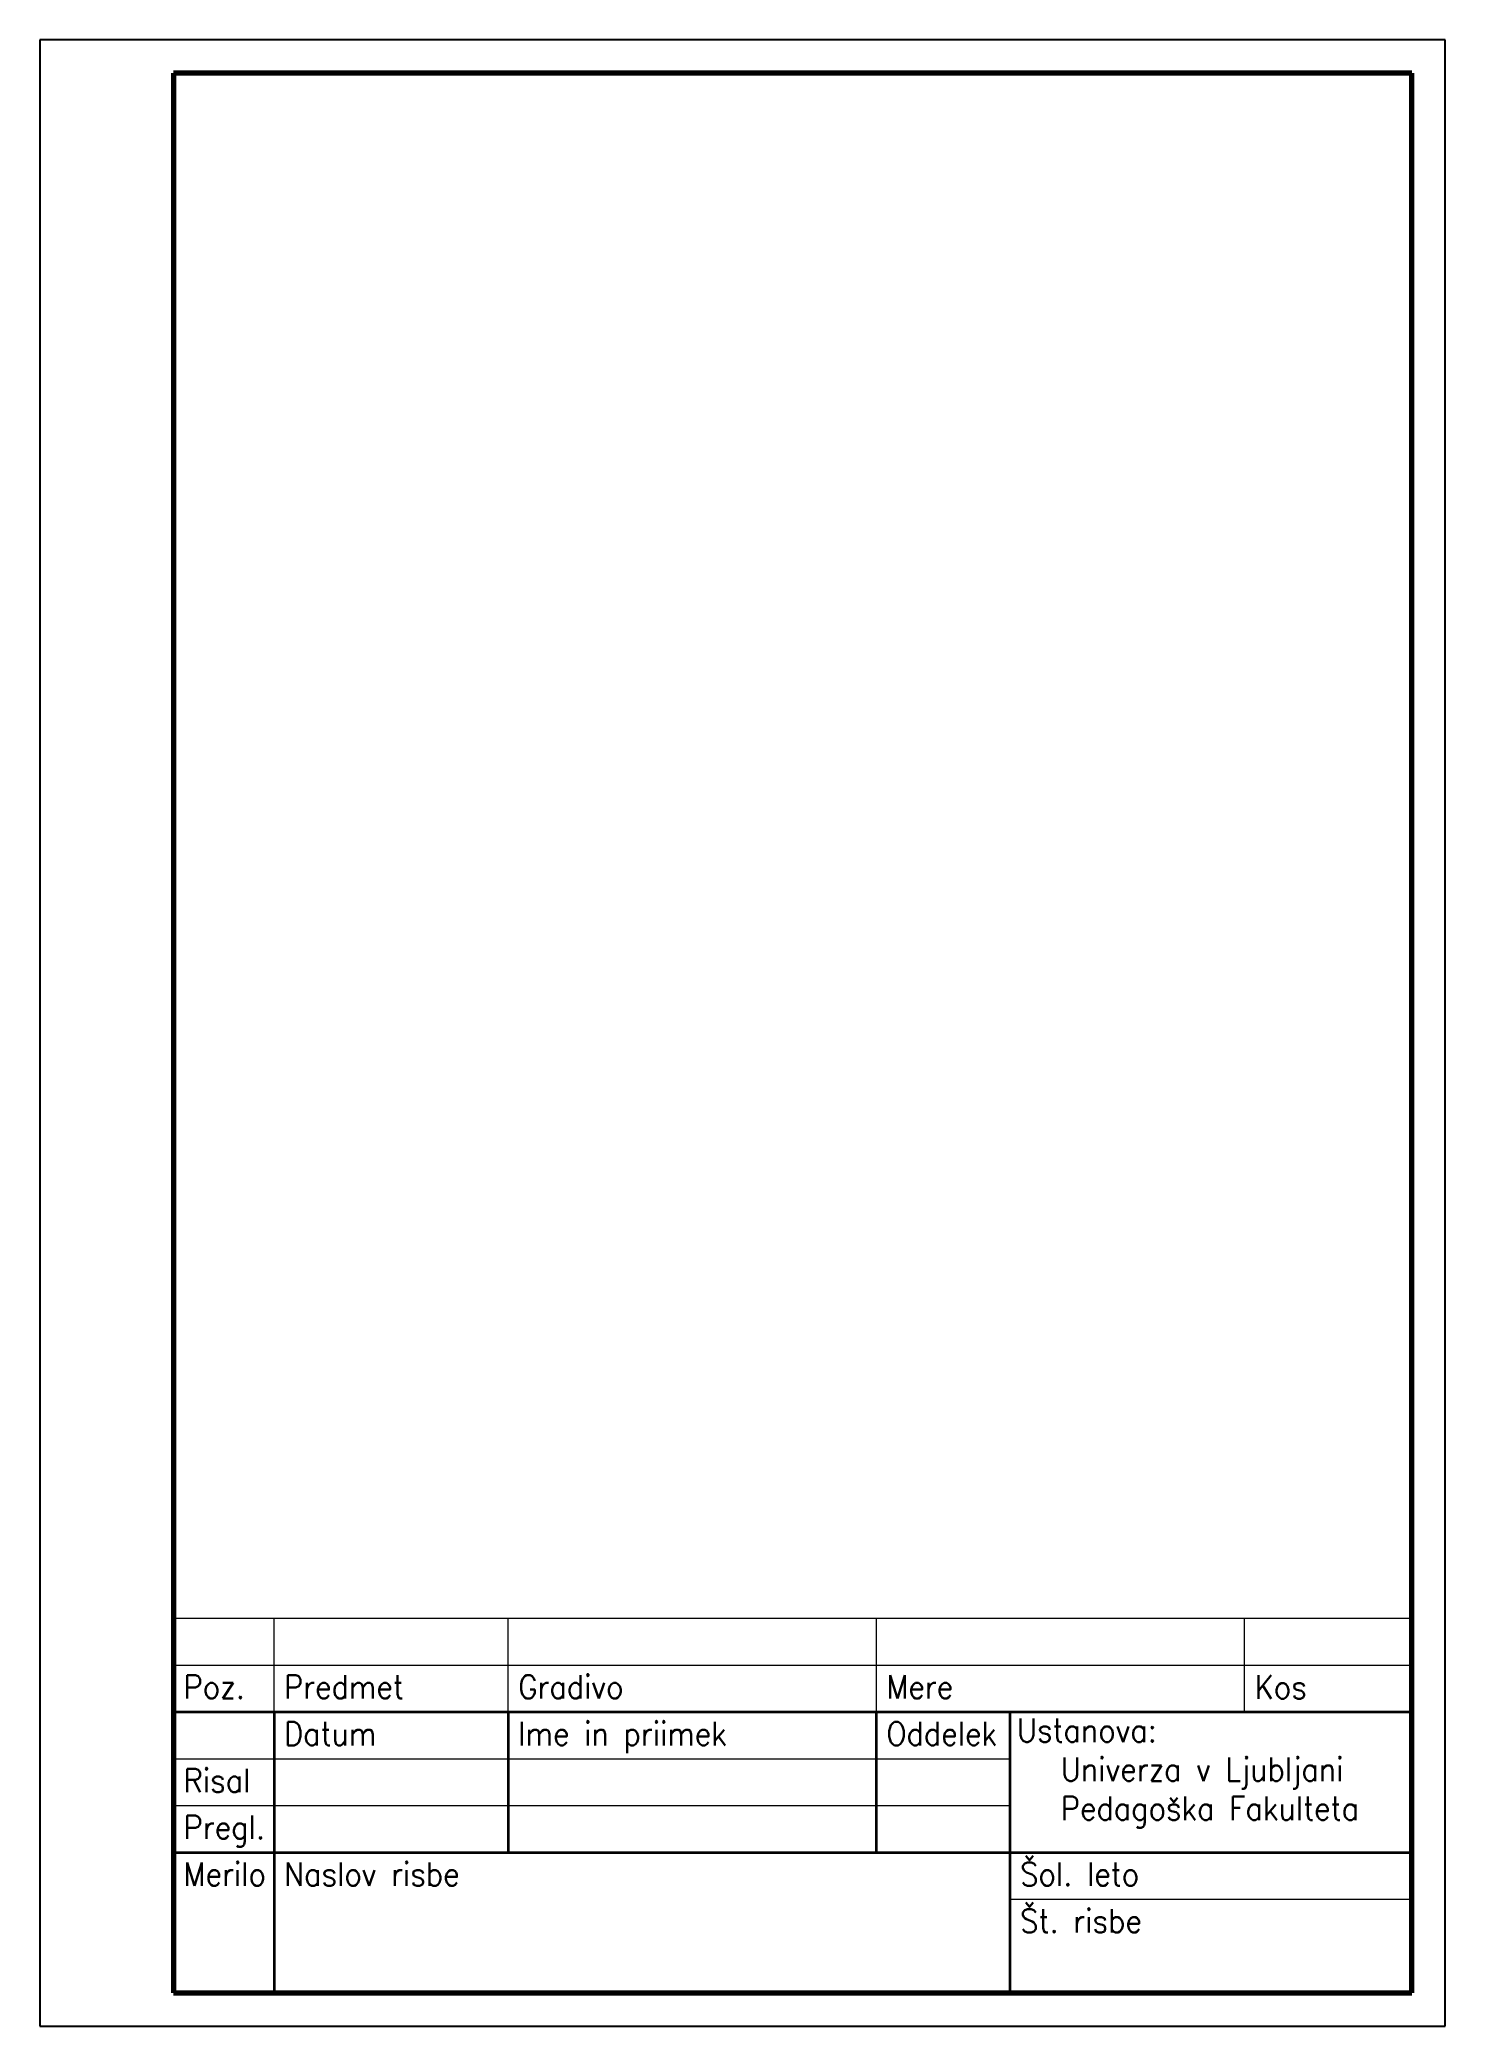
# Model space of a CAD drawing. Header units: millimetres. Extents: x 0 to 210, y 0 to 297.
import ezdxf

# ---------------------------------------------------------------- set-up
doc = ezdxf.new("R2010")
doc.units = ezdxf.units.MM
doc.layers.add('A4', color=252, linetype='Continuous', true_color=0xa0a0a4)
for name, color, linetype, lineweight, true_color in [('glava_glavne', 7, 'Continuous', 35, 0x000000), ('glava_pomozne', 7, 'Continuous', 18, 0x000000), ('glava_rob', 7, 'Continuous', 70, 0x000000), ('glava_sestavna', 7, 'Continuous', 25, 0x000000), ('glava_txt', 7, 'Continuous', 25, 0x000000)]:
    doc.layers.add(name, color=color, linetype=linetype, lineweight=lineweight, true_color=true_color)
doc.styles.add('textstyle0', font='')
doc.styles.add('textstyle1', font='')
doc.styles.add('textstyle10', font='')
doc.styles.add('textstyle11', font='')
doc.styles.add('textstyle12', font='')
doc.styles.add('textstyle13', font='')
doc.styles.add('textstyle14', font='')
doc.styles.add('textstyle2', font='')
doc.styles.add('textstyle3', font='')
doc.styles.add('textstyle4', font='')
doc.styles.add('textstyle5', font='')
doc.styles.add('textstyle6', font='')
doc.styles.add('textstyle7', font='')
doc.styles.add('textstyle8', font='')
doc.styles.add('textstyle9', font='')
doc.styles.get('textstyle0').set_extended_font_data('Cursive')
doc.styles.get('textstyle1').set_extended_font_data('Cursive')
doc.styles.get('textstyle10').set_extended_font_data('Cursive')
doc.styles.get('textstyle11').set_extended_font_data('Cursive')
doc.styles.get('textstyle12').set_extended_font_data('Cursive')
doc.styles.get('textstyle13').set_extended_font_data('Cursive')
doc.styles.get('textstyle14').set_extended_font_data('Cursive')
doc.styles.get('textstyle2').set_extended_font_data('Cursive')
doc.styles.get('textstyle3').set_extended_font_data('Cursive')
doc.styles.get('textstyle4').set_extended_font_data('Cursive')
doc.styles.get('textstyle5').set_extended_font_data('Cursive')
doc.styles.get('textstyle6').set_extended_font_data('Cursive')
doc.styles.get('textstyle7').set_extended_font_data('Cursive')
doc.styles.get('textstyle8').set_extended_font_data('Cursive')
doc.styles.get('textstyle9').set_extended_font_data('Cursive')

msp = doc.modelspace()

# ---------------------------------------------------------------- linework, layer by layer
at = {"layer": 'A4'}
for p, q in [((210, 297), (0, 297)), ((0, 297), (0, 0)), ((210, 0), (210, 297)), ((0, 0), (210, 0))]:
    msp.add_line(p, q, dxfattribs=at)
at = {"layer": 'glava_glavne'}
for p, q in [((20, 47), (205, 47)), ((35, 47), (35, 5)), ((70, 47), (70, 26)), ((125, 26), (125, 47)), ((145, 5), (145, 47)), ((20, 26), (205, 26))]:
    msp.add_line(p, q, dxfattribs=at)
at = {"layer": 'glava_pomozne'}
for p, q in [((20, 40), (145, 40)), ((20, 33), (145, 33)), ((145, 19), (205, 19))]:
    msp.add_line(p, q, dxfattribs=at)
at = {"layer": 'glava_rob'}
for p, q in [((20, 292), (20, 5)), ((205, 292), (20, 292)), ((205, 47), (205, 292)), ((205, 5), (205, 47)), ((20, 5), (205, 5))]:
    msp.add_line(p, q, dxfattribs=at)
at = {"layer": 'glava_sestavna', "lineweight": 18}
for p, q in [((20, 61), (205, 61)), ((35, 54), (35, 61)), ((70, 54), (70, 61)), ((125, 54), (125, 61)), ((180, 54), (180, 61)), ((20, 54), (205, 54)), ((35, 47), (35, 54)), ((70, 47), (70, 54)), ((125, 47), (125, 54)), ((180, 47), (180, 54))]:
    msp.add_line(p, q, dxfattribs=at)

# ---------------------------------------------------------------- texts
at = {"layer": 'glava_sestavna', "lineweight": 25, "char_height": 3.5, "attachment_point": 1}
for s, insert, style in [('\\FStandard|c0;Poz.', (21.5, 52.5), 'textstyle14'), ('\\FStandard|c0;Predmet', (36.5, 52.5), 'textstyle0'), ('\\FStandard|c0;Gradivo', (71.5, 52.5), 'textstyle2'), ('\\FStandard|c0;Mere', (126.5, 52.5), 'textstyle3'), ('\\FStandard|c0;Kos', (181.53, 52.47), 'textstyle4')]:
    msp.add_mtext(s, dxfattribs=dict(at, insert=insert, style=style))
at = {"layer": 'glava_txt', "char_height": 3.5, "attachment_point": 1}
for s, insert, style in [('\\FStandard|c0;Datum', (36.5, 45.5), 'textstyle12'), ('\\FStandard|c0;Ime in priimek', (71.5, 45.5), 'textstyle13'), ('\\FStandard|c0;Oddelek', (126.5, 45.5), 'textstyle1'), ('\\FStandard|c0;Ustanova:\\P   Univerza v Ljubljani\\P   Pedagoška Fakulteta', (146, 46), 'textstyle8'), ('\\FStandard|c0;Risal', (21.5, 38.5), 'textstyle11'), ('\\FStandard|c0;Pregl.', (21.5, 31.5), 'textstyle10'), ('\\FStandard|c0;Merilo', (21.5, 24.5), 'textstyle6'), ('\\FStandard|c0;Naslov risbe', (36.5, 24.5), 'textstyle5'), ('\\FStandard|c0;Šol. leto', (146.5, 24.5), 'textstyle7'), ('\\FStandard|c0;Št. risbe', (146.5, 17.5), 'textstyle9')]:
    msp.add_mtext(s, dxfattribs=dict(at, insert=insert, style=style))

doc.saveas('drawing.dxf')
